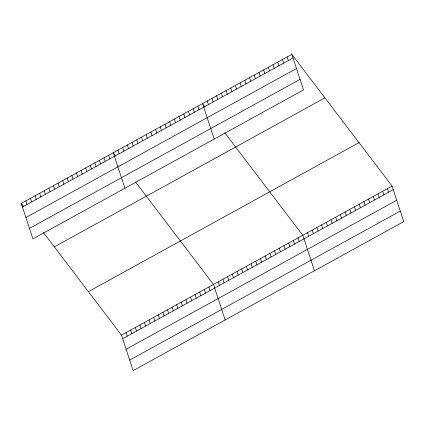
<?xml version="1.0" encoding="UTF-8"?>
<svg xmlns="http://www.w3.org/2000/svg" width="425" height="425" viewBox="0 0 425 425"><rect width="100%" height="100%" fill="white"/><g stroke="black" fill="none" stroke-linecap="round" stroke-linejoin="round"><path stroke-width="0.64" d="M291.842 54.379L303.514 89.877L32.922 238.908L21.25 203.41L291.842 54.379L392.078 186.092L403.75 221.59L133.158 370.621L121.486 335.123L43.424 232.544M22.435 207.007L293.027 57.975M25.893 217.531L296.485 68.505M29.458 228.379L300.055 79.353M54.326 246.872L324.923 97.846M88.405 291.656L359.003 142.63M121.486 335.123L392.078 186.092M122.666 338.72L393.263 189.688M126.129 349.244L396.722 200.218M129.694 360.092L400.286 211.066M205.094 106.903L202.55 103.562L214.221 139.06M224.719 132.696L302.781 235.275L314.452 270.773M115.797 156.081L113.252 152.74L124.923 188.238M135.426 181.873L213.488 284.453L225.16 319.951M21.25 203.41L23.795 206.752M387.377 188.684L388.562 192.281M382.681 191.271L383.86 194.868M377.979 193.858L379.164 197.455M373.277 196.446L374.462 200.042M368.581 199.038L369.761 202.635M363.88 201.625L365.064 205.222M359.178 204.212L360.363 207.809M354.482 206.8L355.661 210.396M349.78 209.387L350.965 212.983M345.079 211.979L346.263 215.576M340.382 214.567L341.562 218.163M287.146 56.971L288.325 60.568M335.681 217.154L336.866 220.75M282.444 59.558L283.629 63.155M330.979 219.741L332.164 223.337M277.743 62.146L278.928 65.742M326.283 222.333L327.462 225.93M273.047 64.733L274.226 68.329M321.582 224.921L322.766 228.517M268.345 67.325L269.53 70.922M316.88 227.508L318.065 231.104M263.643 69.912L264.828 73.509M312.184 230.095L313.363 233.692M258.947 72.5L260.127 76.096M307.482 232.682L308.667 236.279M254.246 75.087L255.43 78.683M249.544 77.674L250.729 81.271M298.084 237.862L299.264 241.458M244.848 80.267L246.027 83.863M293.383 240.449L294.567 244.046M240.146 82.854L241.331 86.45M288.681 243.036L289.866 246.633M235.445 85.441L236.629 89.037M283.985 245.629L285.164 249.225M230.748 88.028L231.928 91.625M279.283 248.216L280.468 251.812M226.047 90.621L227.232 94.217M274.582 250.803L275.767 254.4M221.345 93.208L222.53 96.804M269.886 253.39L271.065 256.987M216.649 95.795L217.828 99.392M265.184 255.977L266.369 259.574M211.947 98.382L213.132 101.979M260.483 258.57L261.667 262.167M207.246 100.969L208.431 104.566M255.786 261.157L256.966 264.754M251.085 263.744L252.269 267.341M197.848 106.149L199.033 109.746M246.383 266.332L247.568 269.928M193.147 108.736L194.331 112.333M241.687 268.924L242.866 272.521M188.45 111.323L189.63 114.92M236.985 271.511L238.17 275.108M183.749 113.916L184.933 117.512M232.284 274.098L233.468 277.695M179.047 116.503L180.232 120.1M227.587 276.686L228.767 280.282M174.351 119.09L175.53 122.687M222.886 279.273L224.071 282.869M169.649 121.677L170.834 125.274M218.184 281.865L219.369 285.462M164.948 124.265L166.133 127.861M160.252 126.857L161.431 130.454M208.887 286.987L210.067 290.583M155.55 129.444L156.735 133.041M204.287 289.521L205.472 293.117M150.848 132.032L152.033 135.628M199.686 292.055L200.871 295.651M146.152 134.619L147.332 138.215M195.086 294.583L196.27 298.18M141.451 137.211L142.635 140.808M190.485 297.118L191.67 300.714M136.749 139.798L137.934 143.395M185.884 299.652L187.069 303.248M132.053 142.386L133.232 145.982M181.289 302.186L182.468 305.782M127.351 144.973L128.536 148.569M176.688 304.72L177.868 308.316M122.65 147.56L123.834 151.157M172.088 307.254L173.267 310.85M117.953 150.153L119.133 153.749M167.487 309.788L168.667 313.384M162.887 312.322L164.066 315.918M108.651 155.274L109.836 158.87M158.286 314.856L159.471 318.453M104.051 157.808L105.235 161.404M153.685 317.385L154.87 320.981M99.45 160.342L100.635 163.938M149.085 319.919L150.269 323.515M94.849 162.871L96.034 166.467M144.484 322.453L145.669 326.049M90.254 165.405L91.433 169.001M139.883 324.987L141.068 328.583M85.653 167.939L86.833 171.535M135.288 327.521L136.468 331.118M81.053 170.473L82.232 174.069M130.688 330.055L131.867 333.652M76.452 173.007L77.632 176.603M126.087 332.589L127.266 336.186M71.852 175.541L73.031 179.137M67.251 178.075L68.436 181.672M62.65 180.609L63.835 184.206M58.05 183.143L59.234 186.74M53.449 185.672L54.634 189.268M48.848 188.206L50.033 191.803M44.253 190.74L45.432 194.337M39.653 193.274L40.832 196.871M35.052 195.808L36.231 199.405M30.451 198.342L31.631 201.939M25.851 200.876L27.03 204.473"/></g></svg>
